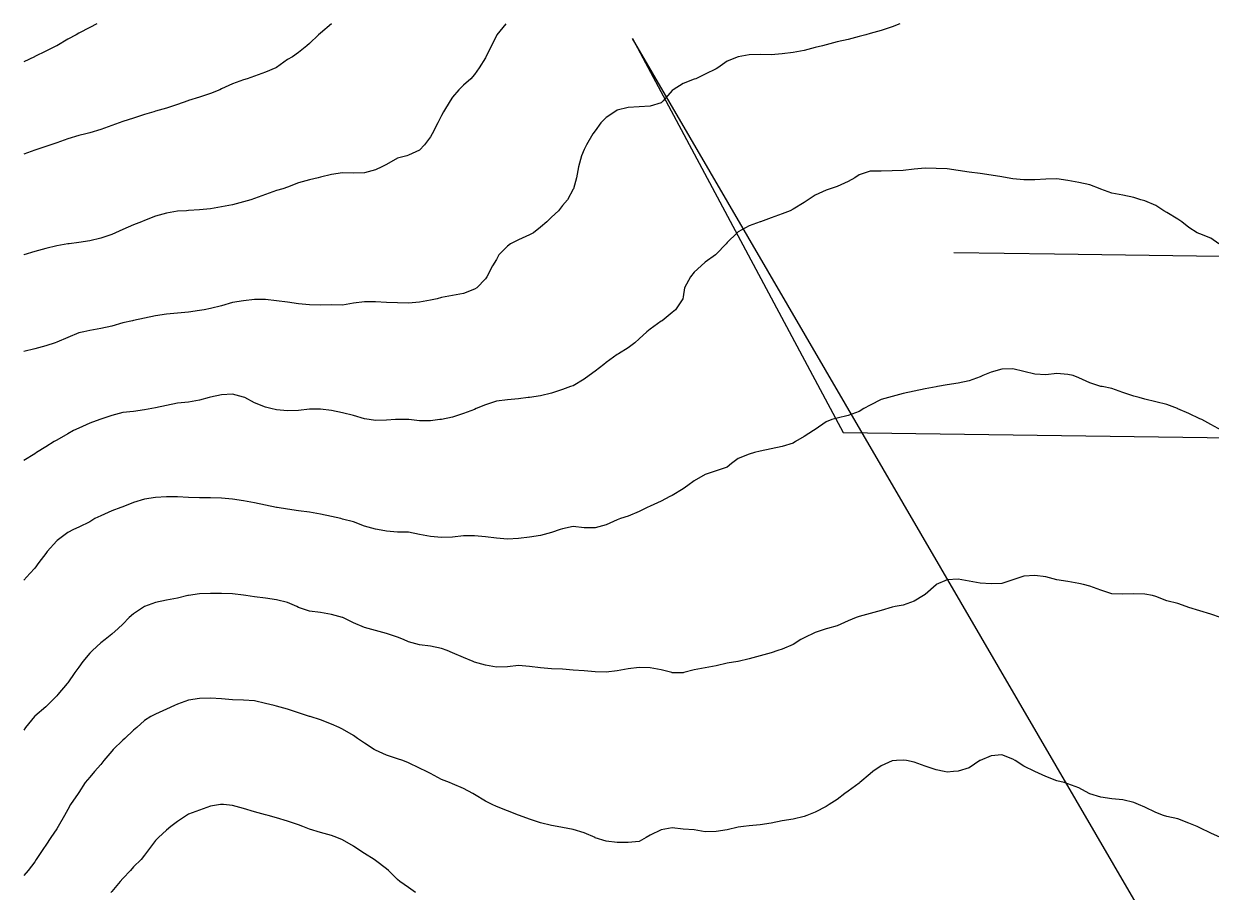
# Model space of a CAD drawing. Extents: x -280806 to 176394, y -263086 to 194114.
# Drawn here: x -280806 to -172484, y 114932 to 194114 of the extents above; entities that cross this region are included whole.
import ezdxf

# ---------------------------------------------------------------- set-up
doc = ezdxf.new("R2010")
doc.units = 0

msp = doc.modelspace()

# ---------------------------------------------------------------- linework, layer by layer
at = {"layer": 'CONTOURS'}
for points in [[(-274149.4034, 194114.1965, 460248), (-274790.3674, 193776.8134, 460248), (-275793.007, 193244.6326, 460248), (-276013.1945, 193111.5569, 460248), (-276795.6161, 192710.5925, 460248), (-277798.2557, 192114.3122, 460248), (-277807.3692, 192108.9478, 460248), (-278800.8953, 191609.7768, 460248), (-279803.5349, 191118.2868, 460248), (-279825.1757, 191106.3082, 460248), (-280806.144, 190632.9538, 460248)], [(-252731.9609, 194114.1965, 463296), (-252732.479, 194113.7088, 463296), (-253735.0882, 193263.2254, 463296), (-253927.4779, 193111.5569, 463296), (-254737.7278, 192327.5198, 463296), (-254988.2734, 192108.9478, 463296), (-255740.3674, 191503.9198, 463296), (-256302.9672, 191106.3082, 463296), (-256743.007, 190843.2048, 463296), (-257745.6161, 190139.0558, 463296), (-257817.0917, 190103.6686, 463296), (-258748.2557, 189695.6328, 463296), (-259750.8953, 189335.664, 463296), (-260431.2089, 189101.029, 463296), (-260753.5349, 188990.4475, 463296), (-261756.144, 188634.4411, 463296), (-262758.7836, 188173.8578, 463296), (-262932.8549, 188098.4198, 463296), (-263761.4232, 187761.5549, 463296), (-264764.0628, 187435.2665, 463296), (-265766.6719, 187121.3225, 463296), (-265835.953, 187095.7802, 463296), (-266769.3115, 186767.0534, 463296), (-267771.9511, 186429.6398, 463296), (-268774.5602, 186146.5416, 463296), (-268948.6315, 186093.1406, 463296), (-269777.1998, 185838.2974, 463296), (-270779.8394, 185519.1718, 463296), (-271782.479, 185193.0358, 463296), (-272090.0527, 185090.501, 463296), (-272785.0882, 184845.4114, 463296), (-273787.7278, 184482.0288, 463296), (-274790.3674, 184182.258, 463296), (-275137.3212, 184087.8919, 463296), (-275793.007, 183920.2214, 463296), (-276795.6161, 183611.6419, 463296), (-277798.2557, 183261.9754, 463296), (-278336.8373, 183085.2523, 463296), (-278800.8953, 182922.1538, 463296), (-279803.5349, 182578.2785, 463296), (-280806.144, 182211.9698, 463296)], [(-236820.8522, 194114.1965, 466344), (-237648.5671, 193111.5569, 466344), (-237693.007, 193048.4938, 466344), (-238145.4521, 192108.9478, 466344), (-238645.8118, 191106.3082, 466344), (-238695.6161, 191014.4719, 466344), (-239278.8204, 190103.6686, 466344), (-239698.2557, 189501.6276, 466344), (-240036.5227, 189101.029, 466344), (-240700.8953, 188515.2948, 466344), (-241122.0374, 188098.4198, 466344), (-241703.5349, 187433.712, 466344), (-241920.2172, 187095.7802, 466344), (-242502.5071, 186093.1406, 466344), (-242706.144, 185764.0176, 466344), (-243048.282, 185090.501, 466344), (-243547.5749, 184087.8919, 466344), (-243708.7836, 183800.3741, 466344), (-244253.065, 183085.2523, 466344), (-244711.4232, 182604.095, 466344), (-245714.0628, 182119.4021, 466344), (-245867.3467, 182082.6127, 466344), (-246716.6719, 181849.8979, 466344), (-247719.3115, 181280.623, 466344), (-248146.5497, 181080.0036, 466344), (-248721.9511, 180785.2315, 466344), (-249724.5602, 180533.8934, 466344), (-250727.1998, 180483.51, 466344), (-251729.8394, 180518.501, 466344), (-252732.479, 180375.3974, 466344), (-253735.0882, 180138.5678, 466344), (-253958.7809, 180077.364, 466344), (-254737.7278, 179893.783, 466344), (-255740.3674, 179597.0602, 466344), (-256743.007, 179229.7152, 466344), (-257159.059, 179074.7244, 466344), (-257745.6161, 178906.0786, 466344), (-258748.2557, 178532.3633, 466344), (-259750.8953, 178175.7778, 466344), (-260103.427, 178072.0848, 466344), (-260753.5349, 177877.5614, 466344), (-261756.144, 177595.4081, 466344), (-262758.7836, 177409.2667, 466344), (-263761.4232, 177246.3511, 466344), (-264764.0628, 177137.3546, 466344), (-265766.6719, 177078.1625, 466344), (-265945.559, 177069.4757, 466344), (-266769.3115, 177030.9185, 466344), (-267771.9511, 176846.7278, 466344), (-268774.5602, 176560.0634, 466344), (-269777.1998, 176189.1828, 466344), (-270074.0446, 176066.8361, 466344), (-270779.8394, 175780.2631, 466344), (-271782.479, 175356.5606, 466344), (-272425.8814, 175064.1965, 466344), (-272785.0882, 174899.9093, 466344), (-273787.7278, 174557.8322, 466344), (-274790.3674, 174324.0202, 466344), (-275793.007, 174156.2887, 466344), (-276667.4782, 174061.5569, 466344), (-276795.6161, 174047.3837, 466344), (-277798.2557, 173859.8402, 466344), (-278800.8953, 173637.8849, 466344), (-279803.5349, 173362.0714, 466344), (-280789.1666, 173058.9478, 466344), (-280806.144, 173054.6501, 466344)], [(-200878.0742, 194114.1965, 469392), (-201598.2557, 193831.0068, 469392), (-202600.8953, 193489.9661, 469392), (-203603.5349, 193225.7654, 469392), (-204002.0609, 193111.5569, 469392), (-204606.144, 192942.5758, 469392), (-205608.7836, 192678.5275, 469392), (-206611.4232, 192455.8102, 469392), (-207614.0628, 192206.2704, 469392), (-207948.7942, 192108.9478, 469392), (-208616.6719, 191945.0568, 469392), (-209619.3115, 191688.8114, 469392), (-210621.9511, 191485.3879, 469392), (-211624.5602, 191359.5055, 469392), (-212627.1998, 191274.3139, 469392), (-213629.8394, 191304.1843, 469392), (-214632.479, 191278.0325, 469392), (-215635.0882, 191106.9482, 469392), (-215637.0389, 191106.3082, 469392), (-216637.7278, 190714.8535, 469392), (-217506.0115, 190103.6686, 469392), (-217640.3674, 189996.2875, 469392), (-218643.007, 189513.8501, 469392), (-219505.2862, 189101.029, 469392), (-219645.6161, 189053.0839, 469392), (-220648.2557, 188670.4685, 469392), (-221582.0714, 188098.4198, 469392), (-221650.8953, 188040.965, 469392), (-222493.1796, 187095.7802, 469392), (-222653.5349, 186911.9858, 469392), (-223656.144, 186594.4452, 469392), (-224658.7836, 186539.1545, 469392), (-225661.4232, 186469.5077, 469392), (-226664.0628, 186224.2961, 469392), (-226890.6816, 186093.1406, 469392), (-227666.6719, 185558.6129, 469392), (-228176.5109, 185090.501, 469392), (-228669.3115, 184357.2132, 469392), (-228904.8, 184087.8919, 469392), (-229486.8461, 183085.2523, 469392), (-229671.9511, 182662.9519, 469392), (-229938.6816, 182082.6127, 469392), (-230212.1786, 181080.0036, 469392), (-230397.9542, 180077.364, 469392), (-230655.7236, 179074.7244, 469392), (-230674.5602, 179033.8507, 469392), (-231202.0776, 178072.0848, 469392), (-231677.1998, 177530.3942, 469392), (-232035.2789, 177069.4757, 469392), (-232679.8394, 176470.879, 469392), (-233098.4822, 176066.8361, 469392), (-233682.479, 175561.8739, 469392), (-234300.2782, 175064.1965, 469392), (-234685.0882, 174855.5304, 469392), (-235687.7278, 174406.6819, 469392), (-236405.8975, 174061.5569, 469392), (-236690.3674, 173848.2274, 469392), (-237458.3719, 173058.9478, 469392), (-237693.007, 172613.1168, 469392), (-238041.241, 172056.3082, 469392), (-238569.307, 171053.6686, 469392), (-238695.6161, 170872.6478, 469392), (-239490.2602, 170051.029, 469392), (-239698.2557, 169914.4786, 469392), (-240700.8953, 169530.9792, 469392), (-241703.5349, 169343.131, 469392), (-242706.144, 169152.2347, 469392), (-243085.0104, 169048.4198, 469392), (-243708.7836, 168908.6995, 469392), (-244711.4232, 168733.1042, 469392), (-245714.0628, 168649.0099, 469392), (-246716.6719, 168657.6358, 469392), (-247719.3115, 168702.7766, 469392), (-248721.9511, 168757.031, 469392), (-249724.5602, 168757.0615, 469392), (-250727.1998, 168637.8847, 469392), (-251729.8394, 168468.6902, 469392), (-252732.479, 168477.9562, 469392), (-253735.0882, 168469.2998, 469392), (-254737.7278, 168490.1482, 469392), (-255740.3674, 168574.7911, 469392), (-256743.007, 168742.6445, 469392), (-257745.6161, 168852.9211, 469392), (-258748.2557, 168985.3872, 469392), (-259750.8953, 168988.679, 469392), (-260753.5349, 168856.2434, 469392), (-261756.144, 168685.3116, 469392), (-262758.7836, 168401.0246, 469392), (-263761.4232, 168161.6957, 469392), (-264349.2605, 168045.7802, 469392), (-264764.0628, 167959.0342, 469392), (-265766.6719, 167809.8955, 469392), (-266769.3115, 167719.0346, 469392), (-267771.9511, 167643.749, 469392), (-268774.5602, 167471.1103, 469392), (-269777.1998, 167278.1414, 469392), (-270779.8394, 167067.0979, 469392), (-270887.3119, 167043.1406, 469392), (-271782.479, 166843.2833, 469392), (-272785.0882, 166550.2486, 469392), (-273787.7278, 166328.9638, 469392), (-274790.3674, 166149.3451, 469392), (-275330.6863, 166040.501, 469392), (-275793.007, 165936.7776, 469392), (-276795.6161, 165510.7282, 469392), (-277798.2557, 165079.3752, 469392), (-277926.7289, 165037.8919, 469392), (-278800.8953, 164747.9662, 469392), (-279803.5349, 164484.0703, 469392), (-280806.144, 164231.8788, 469392)], [(-171797.5634, 174061.5569, 472440), (-172521.9511, 174572.1274, 472440), (-173524.5602, 174949.805, 472440), (-173762.9443, 175064.1965, 472440), (-174527.1998, 175550.322, 472440), (-175152.7714, 176066.8361, 472440), (-175529.8394, 176298.4841, 472440), (-176532.479, 176906.9563, 472440), (-176799.9715, 177069.4757, 472440), (-177535.0882, 177556.607, 472440), (-178537.7278, 177964.2161, 472440), (-178912.4794, 178072.0848, 472440), (-179540.3674, 178284.1646, 472440), (-180543.007, 178481.8884, 472440), (-181545.6161, 178675.5583, 472440), (-182548.2557, 179046.4694, 472440), (-182620.859, 179074.7244, 472440), (-183550.8953, 179425.1834, 472440), (-184553.5349, 179633.118, 472440), (-185556.144, 179826.4222, 472440), (-186558.7836, 179986.7165, 472440), (-187561.4232, 179954.1029, 472440), (-188564.0628, 179893.9049, 472440), (-189566.6719, 179869.7647, 472440), (-190569.3115, 179965.0757, 472440), (-191103.4735, 180077.364, 472440), (-191571.9511, 180160.4525, 472440), (-192574.5602, 180315.7481, 472440), (-193577.1998, 180469.032, 472440), (-194579.8394, 180578.1504, 472440), (-195582.479, 180724.6068, 472440), (-196585.0882, 180887.8577, 472440), (-197587.7278, 180927.6646, 472440), (-198590.3674, 180937.2353, 472440), (-199593.007, 180846.0391, 472440), (-200595.6161, 180747.4668, 472440), (-201598.2557, 180693.6391, 472440), (-202600.8953, 180669.9257, 472440), (-203603.5349, 180667.6397, 472440), (-204606.144, 180327.7877, 472440), (-204989.6129, 180077.364, 472440), (-205608.7836, 179747.6923, 472440), (-206611.4232, 179263.0908, 472440), (-207248.3638, 179074.7244, 472440), (-207614.0628, 178946.0988, 472440), (-208616.6719, 178495.6044, 472440), (-209263.5794, 178072.0848, 472440), (-209619.3115, 177830.226, 472440), (-210621.9511, 177196.0896, 472440), (-210906.2381, 177069.4757, 472440), (-211624.5602, 176786.5603, 472440), (-212627.1998, 176410.7724, 472440), (-213593.3244, 176066.8361, 472440), (-213629.8394, 176055.1927, 472440), (-214632.479, 175693.3342, 472440), (-215635.0882, 175132.9898, 472440), (-215722.4438, 175064.1965, 472440), (-216637.7278, 174161.4094, 472440), (-216733.8312, 174061.5569, 472440), (-217640.3674, 173115.4882, 472440), (-217712.7574, 173058.9478, 472440), (-218643.007, 172369.3987, 472440), (-219012.2417, 172056.3082, 472440), (-219645.6161, 171468.7757, 472440), (-219992.509, 171053.6686, 472440), (-220520.7883, 170051.029, 472440), (-220648.2557, 169215.2978, 472440), (-220675.3829, 169048.4198, 472440), (-221345.9734, 168045.7802, 472440), (-221650.8953, 167793.0401, 472440), (-222574.4088, 167043.1406, 472440), (-222653.5349, 166988.2462, 472440), (-223656.144, 166271.0518, 472440), (-223966.6438, 166040.501, 472440), (-224658.7836, 165383.1389, 472440), (-225052.4633, 165037.8919, 472440), (-225661.4232, 164574.1082, 472440), (-226549.0922, 164035.2523, 472440), (-226664.0628, 163965.8494, 472440), (-227666.6719, 163232.1958, 472440), (-227906.7019, 163032.6127, 472440), (-228669.3115, 162437.064, 472440), (-229225.9678, 162030.0036, 472440), (-229671.9511, 161699.0518, 472440), (-230674.5602, 161110.8487, 472440), (-230932.1467, 161027.364, 472440), (-231677.1998, 160780.0188, 472440), (-232679.8394, 160446.2933, 472440), (-233682.479, 160200.2892, 472440), (-234685.0882, 160040.4521, 472440), (-234797.4679, 160024.7244, 472440), (-235687.7278, 159918.0139, 472440), (-236690.3674, 159819.8378, 472440), (-237693.007, 159694.5041, 472440), (-238695.6161, 159371.2637, 472440), (-239537.5042, 159022.0848, 472440), (-239698.2557, 158950.4873, 472440), (-240700.8953, 158572.2914, 472440), (-241703.5349, 158246.7346, 472440), (-242706.144, 158042.0309, 472440), (-242848.5161, 158019.4757, 472440), (-243708.7836, 157913.6796, 472440), (-244711.4232, 157903.1945, 472440), (-245668.9829, 158019.4757, 472440), (-245714.0628, 158025.2364, 472440), (-246716.6719, 158033.8013, 472440), (-246901.5941, 158019.4757, 472440), (-247719.3115, 157958.9424, 472440), (-248721.9511, 157948.9754, 472440), (-249309.0569, 158019.4757, 472440), (-249724.5602, 158081.3501, 472440), (-250727.1998, 158387.7655, 472440), (-251729.8394, 158641.2372, 472440), (-252732.479, 158839.1438, 472440), (-253735.0882, 158966.7026, 472440), (-254737.7278, 158968.4095, 472440), (-255740.3674, 158853.8657, 472440), (-256743.007, 158825.184, 472440), (-257745.6161, 158917.2336, 472440), (-258259.6003, 159022.0848, 472440), (-258748.2557, 159148.3025, 472440), (-259750.8953, 159559.3558, 472440), (-260645.5442, 160024.7244, 472440), (-260753.5349, 160079.3446, 472440), (-261756.144, 160340.4667, 472440), (-262758.7836, 160292.9789, 472440), (-263761.4232, 160066.2077, 472440), (-263897.2421, 160024.7244, 472440), (-264764.0628, 159801.1231, 472440), (-265766.6719, 159621.7788, 472440), (-266769.3115, 159508.8199, 472440), (-267771.9511, 159311.0657, 472440), (-268774.5602, 159088.1045, 472440), (-269118.0089, 159022.0848, 472440), (-269777.1998, 158901.7802, 472440), (-270779.8394, 158764.4374, 472440), (-271782.479, 158685.4942, 472440), (-272785.0882, 158398.9822, 472440), (-273787.7278, 158050.5958, 472440), (-273866.8538, 158019.4757, 472440), (-274790.3674, 157688.9201, 472440), (-275793.007, 157245.9238, 472440), (-276253.255, 157016.8361, 472440), (-276795.6161, 156740.5654, 472440), (-277798.2557, 156146.7235, 472440), (-278023.5638, 156014.1965, 472440), (-278800.8953, 155529.534, 472440), (-279657.4138, 155011.5569, 472440), (-279803.5349, 154910.1194, 472440), (-280806.144, 154287.1082, 472440)], [(-171519.3115, 157031.9846, 475488), (-172521.9511, 157591.2622, 475488), (-173356.3106, 158019.4757, 475488), (-173524.5602, 158099.5162, 475488), (-174527.1998, 158574.0898, 475488), (-175529.8394, 159007.0886, 475488), (-175571.7799, 159022.0848, 475488), (-176532.479, 159401.4694, 475488), (-177535.0882, 159635.7082, 475488), (-178537.7278, 159883.4191, 475488), (-179056.9241, 160024.7244, 475488), (-179540.3674, 160159.9337, 475488), (-180543.007, 160493.903, 475488), (-181545.6161, 160864.5398, 475488), (-182422.6171, 161027.364, 475488), (-182548.2557, 161057.0515, 475488), (-183550.8953, 161386.3574, 475488), (-184553.5349, 161841.7286, 475488), (-185093.7929, 162030.0036, 475488), (-185556.144, 162147.0163, 475488), (-186558.7836, 162224.527, 475488), (-187561.4232, 162101.3573, 475488), (-188564.0628, 162159.0864, 475488), (-189566.6719, 162402.3778, 475488), (-190569.3115, 162661.793, 475488), (-191571.9511, 162632.1055, 475488), (-192574.5602, 162355.7738, 475488), (-193329.6108, 162030.0036, 475488), (-193577.1998, 161914.7587, 475488), (-194579.8394, 161550.4618, 475488), (-195582.479, 161341.1861, 475488), (-196585.0882, 161208.659, 475488), (-197447.6112, 161027.364, 475488), (-197587.7278, 161002.0656, 475488), (-198590.3674, 160823.6662, 475488), (-199593.007, 160624.5098, 475488), (-200595.6161, 160391.8255, 475488), (-201598.2557, 160115.6767, 475488), (-201926.7082, 160024.7244, 475488), (-202600.8953, 159864.2167, 475488), (-203603.5349, 159348.4342, 475488), (-204160.8312, 159022.0848, 475488), (-204606.144, 158776.7513, 475488), (-205608.7836, 158403.4932, 475488), (-206611.4232, 158164.1642, 475488), (-207085.6006, 158019.4757, 475488), (-207614.0628, 157811.8459, 475488), (-208616.6719, 157126.686, 475488), (-208763.7074, 157016.8361, 475488), (-209619.3115, 156470.8478, 475488), (-210399.7519, 156014.1965, 475488), (-210621.9511, 155874.5066, 475488), (-211624.5602, 155573.6081, 475488), (-212627.1998, 155357.1391, 475488), (-213629.8394, 155156.4588, 475488), (-214141.3853, 155011.5569, 475488), (-214632.479, 154885.5526, 475488), (-215635.0882, 154492.4215, 475488), (-216244.6272, 154008.9478, 475488), (-216637.7278, 153697.4726, 475488), (-217640.3674, 153349.452, 475488), (-218643.007, 153017.0981, 475488), (-218662.5446, 153006.3082, 475488), (-219645.6161, 152442.5196, 475488), (-220227.7231, 152003.6686, 475488), (-220648.2557, 151717.187, 475488), (-221650.8953, 151118.0722, 475488), (-221858.7994, 151001.029, 475488), (-222653.5349, 150588.9394, 475488), (-223656.144, 150128.6304, 475488), (-223926.7759, 149998.4198, 475488), (-224658.7836, 149648.2961, 475488), (-225661.4232, 149223.0086, 475488), (-226358.8056, 148995.7802, 475488), (-226664.0628, 148898.7929, 475488), (-227666.6719, 148417.727, 475488), (-228669.3115, 148161.9694, 475488), (-229671.9511, 148150.9661, 475488), (-230674.5602, 148285.261, 475488), (-231677.1998, 148056.8134, 475488), (-231885.8964, 147993.1406, 475488), (-232679.8394, 147721.7467, 475488), (-233682.479, 147459.7711, 475488), (-234685.0882, 147309.1999, 475488), (-235687.7278, 147193.254, 475488), (-236690.3674, 147125.8018, 475488), (-237693.007, 147218.1257, 475488), (-238695.6161, 147341.1125, 475488), (-239698.2557, 147423.9266, 475488), (-240700.8953, 147414.3254, 475488), (-241703.5349, 147290.79, 475488), (-242706.144, 147270.2465, 475488), (-243708.7836, 147364.3078, 475488), (-244711.4232, 147549.2299, 475488), (-245714.0628, 147753.7507, 475488), (-246716.6719, 147757.2254, 475488), (-247719.3115, 147858.3886, 475488), (-248535.7793, 147993.1406, 475488), (-248721.9511, 148025.0837, 475488), (-249724.5602, 148314.7351, 475488), (-250727.1998, 148695.095, 475488), (-251729.8394, 148957.1316, 475488), (-251896.565, 148995.7802, 475488), (-252732.479, 149202.9833, 475488), (-253735.0882, 149407.3212, 475488), (-254737.7278, 149580.2952, 475488), (-255740.3674, 149719.8022, 475488), (-256743.007, 149867.2034, 475488), (-257677.0056, 149998.4198, 475488), (-257745.6161, 150008.5697, 475488), (-258748.2557, 150209.7377, 475488), (-259750.8953, 150433.8571, 475488), (-260753.5349, 150604.4232, 475488), (-261756.144, 150777.8544, 475488), (-262758.7836, 150858.2606, 475488), (-263761.4232, 150888.192, 475488), (-264764.0628, 150897.0312, 475488), (-265766.6719, 150911.1434, 475488), (-266769.3115, 150985.667, 475488), (-267771.9511, 150987.8921, 475488), (-268774.5602, 150929.279, 475488), (-269777.1998, 150762.5534, 475488), (-270779.8394, 150477.8398, 475488), (-271782.479, 150058.9531, 475488), (-271942.499, 149998.4198, 475488), (-272785.0882, 149697.2774, 475488), (-273787.7278, 149261.2306, 475488), (-274331.2471, 148995.7802, 475488), (-274790.3674, 148712.8039, 475488), (-275793.007, 148221.6797, 475488), (-276261.6979, 147993.1406, 475488), (-276795.6161, 147730.464, 475488), (-277765.3068, 146990.501, 475488), (-277798.2557, 146961.3622, 475488), (-278674.4033, 145987.8919, 475488), (-278800.8953, 145826.6527, 475488), (-279416.3779, 144985.2523, 475488), (-279803.5349, 144472.3044, 475488), (-280256.1629, 143982.6127, 475488), (-280806.144, 143372.525, 475488)], [(-171647.8152, 139972.0848, 478536), (-172521.9511, 140288.071, 478536), (-173524.5602, 140579.6731, 478536), (-174527.1998, 140892.6722, 478536), (-174785.5483, 140974.7244, 478536), (-175529.8394, 141259.56, 478536), (-176532.479, 141487.8857, 478536), (-177535.0882, 141888.3319, 478536), (-177834.0665, 141977.364, 478536), (-178537.7278, 142102.8806, 478536), (-179540.3674, 142144.0591, 478536), (-180543.007, 142096.175, 478536), (-181545.6161, 142127.6304, 478536), (-182548.2557, 142470.1646, 478536), (-183550.8953, 142825.7748, 478536), (-184135.1054, 142980.0036, 478536), (-184553.5349, 143092.9015, 478536), (-185556.144, 143272.825, 478536), (-186558.7836, 143405.0167, 478536), (-187561.4232, 143678.3614, 478536), (-188564.0628, 143822.0441, 478536), (-189566.6719, 143738.2546, 478536), (-190569.3115, 143406.4188, 478536), (-191571.9511, 143067.9994, 478536), (-192574.5602, 143042.9143, 478536), (-193577.1998, 143111.1286, 478536), (-194579.8394, 143281.847, 478536), (-195582.479, 143481.2777, 478536), (-196585.0882, 143426.9318, 478536), (-197573.7984, 142980.0036, 478536), (-197587.7278, 142970.3719, 478536), (-198590.3674, 142083.7087, 478536), (-198731.4898, 141977.364, 478536), (-199593.007, 141469.0186, 478536), (-200595.6161, 141098.9304, 478536), (-201311.1646, 140974.7244, 478536), (-201598.2557, 140926.6879, 478536), (-202600.8953, 140630.1785, 478536), (-203603.5349, 140349.7625, 478536), (-204606.144, 140072.6383, 478536), (-204880.7993, 139972.0848, 478536), (-205608.7836, 139686.4262, 478536), (-206611.4232, 139227.9461, 478536), (-207494.3983, 138969.4757, 478536), (-207614.0628, 138935.521, 478536), (-208616.6719, 138612.311, 478536), (-209619.3115, 138136.2439, 478536), (-209908.7496, 137966.8361, 478536), (-210621.9511, 137524.8151, 478536), (-211624.5602, 137082.0931, 478536), (-212005.2554, 136964.1965, 478536), (-212627.1998, 136772.843, 478536), (-213629.8394, 136493.6462, 478536), (-214632.479, 136223.441, 478536), (-215635.0882, 135968.7806, 478536), (-215680.8996, 135961.5569, 478536), (-216637.7278, 135809.736, 478536), (-217640.3674, 135565.4693, 478536), (-218643.007, 135376.8895, 478536), (-219645.6161, 135207.8779, 478536), (-220607.3515, 134958.9478, 478536), (-220648.2557, 134949.1027, 478536), (-221650.8953, 134948.615, 478536), (-221688.2942, 134958.9478, 478536), (-222653.5349, 135216.4123, 478536), (-223656.144, 135391.7028, 478536), (-224658.7836, 135415.2334, 478536), (-225661.4232, 135309.3763, 478536), (-226664.0628, 135116.6208, 478536), (-227666.6719, 135002.5951, 478536), (-228669.3115, 135015.671, 478536), (-229671.9511, 135126.8926, 478536), (-230674.5602, 135191.5711, 478536), (-231677.1998, 135272.6174, 478536), (-232679.8394, 135314.9542, 478536), (-233682.479, 135402.767, 478536), (-234685.0882, 135527.3693, 478536), (-235687.7278, 135611.4026, 478536), (-236690.3674, 135471.2861, 478536), (-237693.007, 135460.1914, 478536), (-238695.6161, 135622.223, 478536), (-239698.2557, 135920.988, 478536), (-239819.3527, 135961.5569, 478536), (-240700.8953, 136334.6321, 478536), (-241703.5349, 136759.8586, 478536), (-242183.9302, 136964.1965, 478536), (-242706.144, 137167.8334, 478536), (-243708.7836, 137364.7646, 478536), (-244711.4232, 137475.9252, 478536), (-245714.0628, 137767.0092, 478536), (-246177.5722, 137966.8361, 478536), (-246716.6719, 138176.5994, 478536), (-247719.3115, 138508.8314, 478536), (-248721.9511, 138801.287, 478536), (-249381.0811, 138969.4757, 478536), (-249724.5602, 139080.6972, 478536), (-250727.1998, 139482.1798, 478536), (-251685.8568, 139972.0848, 478536), (-251729.8394, 139991.8358, 478536), (-252732.479, 140265.5462, 478536), (-253735.0882, 140423.8289, 478536), (-254737.7278, 140572.4494, 478536), (-255740.3674, 140897.4271, 478536), (-255905.1422, 140974.7244, 478536), (-256743.007, 141358.2847, 478536), (-257745.6161, 141589.8108, 478536), (-258748.2557, 141737.5778, 478536), (-259750.8953, 141875.9266, 478536), (-260535.1152, 141977.364, 478536), (-260753.5349, 142005.7714, 478536), (-261756.144, 142124.8262, 478536), (-262758.7836, 142183.3783, 478536), (-263761.4232, 142179.8122, 478536), (-264764.0628, 142125.4054, 478536), (-265766.6719, 142000.8031, 478536), (-265853.6314, 141977.364, 478536), (-266769.3115, 141734.5298, 478536), (-267771.9511, 141551.9242, 478536), (-268774.5602, 141338.747, 478536), (-269777.1998, 140980.4851, 478536), (-269786.3743, 140974.7244, 478536), (-270779.8394, 140324.7689, 478536), (-271185.132, 139972.0848, 478536), (-271782.479, 139358.309, 478536), (-272190.6977, 138969.4757, 478536), (-272785.0882, 138468.7198, 478536), (-273373.3217, 137966.8361, 478536), (-273787.7278, 137669.5646, 478536), (-274545.2472, 136964.1965, 478536), (-274790.3674, 136714.169, 478536), (-275408.0141, 135961.5569, 478536), (-275793.007, 135438.7639, 478536), (-276151.6651, 134958.9478, 478536), (-276795.6161, 134014.7078, 478536), (-276839.7816, 133956.3082, 478536), (-277702.0608, 132953.6686, 478536), (-277798.2557, 132832.6934, 478536), (-278670.6542, 131951.029, 478536), (-278800.8953, 131830.7244, 478536), (-279803.5349, 130988.1962, 478536), (-279840.5681, 130948.4198, 478536), (-280645.1486, 129945.7802, 478536), (-280806.144, 129721.7522, 478536)], [(-171632.0266, 119919.4757, 481584), (-172521.9511, 120329.706, 481584), (-173524.5602, 120818.5138, 481584), (-173766.7238, 120922.0848, 481584), (-174527.1998, 121240.0217, 481584), (-175529.8394, 121611.4205, 481584), (-176532.479, 121824.9634, 481584), (-176852.9153, 121924.7244, 481584), (-177535.0882, 122213.9491, 481584), (-178537.7278, 122699.4346, 481584), (-179107.277, 122927.364, 481584), (-179540.3674, 123116.0047, 481584), (-180543.007, 123352.0723, 481584), (-181545.6161, 123445.4021, 481584), (-182548.2557, 123607.3728, 481584), (-183550.8953, 123901.7182, 481584), (-183620.8469, 123930.0036, 481584), (-184553.5349, 124440.1169, 481584), (-185556.144, 124827.2129, 481584), (-185900.5985, 124932.6127, 481584), (-186558.7836, 125087.2682, 481584), (-187561.4232, 125479.6982, 481584), (-188564.0628, 125929.4306, 481584), (-188577.9617, 125935.2523, 481584), (-189566.6719, 126415.6781, 481584), (-190379.5126, 126937.8919, 481584), (-190569.3115, 127079.4715, 481584), (-191571.9511, 127470.2556, 481584), (-192574.5602, 127373.2987, 481584), (-193577.1998, 126942.281, 481584), (-193585.277, 126937.8919, 481584), (-194579.8394, 126277.0855, 481584), (-195582.479, 125975.6688, 481584), (-196009.1076, 125935.2523, 481584), (-196585.0882, 125887.6426, 481584), (-196841.5164, 125935.2523, 481584), (-197587.7278, 126081.5563, 481584), (-198590.3674, 126439.2086, 481584), (-199593.007, 126777.5671, 481584), (-200289.2616, 126937.8919, 481584), (-200595.6161, 126983.6424, 481584), (-201206.5877, 126937.8919, 481584), (-201598.2557, 126900.9806, 481584), (-202600.8953, 126446.3714, 481584), (-203364.3583, 125935.2523, 481584), (-203603.5349, 125723.2944, 481584), (-204535.0037, 124932.6127, 481584), (-204606.144, 124875.7675, 481584), (-205608.7836, 124133.4271, 481584), (-205921.356, 123930.0036, 481584), (-206611.4232, 123381.1807, 481584), (-207329.8368, 122927.364, 481584), (-207614.0628, 122741.8627, 481584), (-208616.6719, 122241.7164, 481584), (-209365.0169, 121924.7244, 481584), (-209619.3115, 121830.3278, 481584), (-210621.9511, 121592.0047, 481584), (-211624.5602, 121433.6916, 481584), (-212627.1998, 121220.9717, 481584), (-213629.8394, 121076.4965, 481584), (-214632.479, 120992.3717, 481584), (-215157.0703, 120922.0848, 481584), (-215635.0882, 120856.9186, 481584), (-216637.7278, 120617.3458, 481584), (-217640.3674, 120457.661, 481584), (-218643.007, 120448.6694, 481584), (-219645.6161, 120613.3834, 481584), (-220648.2557, 120693.18, 481584), (-221650.8953, 120809.1564, 481584), (-222653.5349, 120632.9515, 481584), (-223656.144, 120149.874, 481584), (-224040.3139, 119919.4757, 481584), (-224658.7836, 119556.337, 481584), (-225661.4232, 119465.4151, 481584), (-226664.0628, 119462.611, 481584), (-227666.6719, 119592.3034, 481584), (-228669.3115, 119906.7655, 481584), (-228696.2558, 119919.4757, 481584), (-229671.9511, 120340.0082, 481584), (-230674.5602, 120642.8575, 481584), (-231677.1998, 120835.613, 481584), (-232147.2929, 120922.0848, 481584), (-232679.8394, 121017.792, 481584), (-233682.479, 121260.87, 481584), (-234685.0882, 121585.7258, 481584), (-235569.9835, 121924.7244, 481584), (-235687.7278, 121969.591, 481584), (-236690.3674, 122367.294, 481584), (-237693.007, 122752.3478, 481584), (-238072.6049, 122927.364, 481584), (-238695.6161, 123229.6951, 481584), (-239698.2557, 123843.349, 481584), (-239842.2737, 123930.0036, 481584), (-240700.8953, 124393.6044, 481584), (-241703.5349, 124824.8964, 481584), (-241974.8069, 124932.6127, 481584), (-242706.144, 125220.4049, 481584), (-243708.7836, 125744.2951, 481584), (-244073.5073, 125935.2523, 481584), (-244711.4232, 126250.1412, 481584), (-245714.0628, 126729.2868, 481584), (-246239.3246, 126937.8919, 481584), (-246716.6719, 127096.266, 481584), (-247719.3115, 127440.8119, 481584), (-248721.9511, 127875.6091, 481584), (-248839.0248, 127940.501, 481584), (-249724.5602, 128520.3526, 481584), (-250346.9923, 128943.1406, 481584), (-250727.1998, 129223.0385, 481584), (-251729.8394, 129798.0132, 481584), (-252036.3463, 129945.7802, 481584), (-252732.479, 130254.3293, 481584), (-253735.0882, 130647.2165, 481584), (-254683.1381, 130948.4198, 481584), (-254737.7278, 130964.2694, 481584), (-255740.3674, 131285.2238, 481584), (-256743.007, 131630.7451, 481584), (-257745.6161, 131895.4639, 481584), (-257973.5455, 131951.029, 481584), (-258748.2557, 132129.337, 481584), (-259750.8953, 132369.0622, 481584), (-260753.5349, 132449.6818, 481584), (-261756.144, 132486.2882, 481584), (-262758.7836, 132559.0745, 481584), (-263761.4232, 132616.4378, 481584), (-264764.0628, 132585.5311, 481584), (-265766.6719, 132456.4178, 481584), (-266769.3115, 132075.4178, 481584), (-267053.0803, 131951.029, 481584), (-267771.9511, 131622.4546, 481584), (-268774.5602, 131166.2299, 481584), (-269207.1324, 130948.4198, 481584), (-269777.1998, 130584.9458, 481584), (-270502.9286, 129945.7802, 481584), (-270779.8394, 129693.3144, 481584), (-271599.2333, 128943.1406, 481584), (-271782.479, 128797.5682, 481584), (-272648.0806, 127940.501, 481584), (-272785.0882, 127792.7035, 481584), (-273486.5549, 126937.8919, 481584), (-273787.7278, 126576.582, 481584), (-274351.7602, 125935.2523, 481584), (-274790.3674, 125420.2927, 481584), (-275203.7066, 124932.6127, 481584), (-275793.007, 124038.4819, 481584), (-275855.7348, 123930.0036, 481584), (-276532.147, 122927.364, 481584), (-276795.6161, 122489.2445, 481584), (-277082.951, 121924.7244, 481584), (-277657.4381, 120922.0848, 481584), (-277798.2557, 120715.278, 481584), (-278338.3308, 119919.4757, 481584), (-278800.8953, 119219.3196, 481584), (-279003.5568, 118916.8361, 481584), (-279661.4066, 117914.1965, 481584), (-279803.5349, 117706.2924, 481584), (-280411.367, 116911.5569, 481584), (-280806.144, 116458.9594, 481584)], [(-245064.1378, 114906.3082, 484632), (-245714.0628, 115351.0114, 484632), (-246507.9144, 115908.9478, 484632), (-246716.6719, 116081.3122, 484632), (-247539.8148, 116911.5569, 484632), (-247719.3115, 117057.739, 484632), (-248721.9511, 117835.9848, 484632), (-248839.9087, 117914.1965, 484632), (-249724.5602, 118465.1834, 484632), (-250431.1476, 118916.8361, 484632), (-250727.1998, 119123.7038, 484632), (-251729.8394, 119714.1319, 484632), (-252232.3937, 119919.4757, 484632), (-252732.479, 120096.4121, 484632), (-253735.0882, 120369.5738, 484632), (-254737.7278, 120681.5062, 484632), (-255363.4517, 120922.0848, 484632), (-255740.3674, 121066.1638, 484632), (-256743.007, 121425.3706, 484632), (-257745.6161, 121725.5986, 484632), (-258518.5279, 121924.7244, 484632), (-258748.2557, 121988.641, 484632), (-259750.8953, 122253.1769, 484632), (-260753.5349, 122551.5456, 484632), (-261756.144, 122854.9435, 484632), (-262573.4957, 122927.364, 484632), (-262758.7836, 122942.0554, 484632), (-262859.1847, 122927.364, 484632), (-263761.4232, 122765.0275, 484632), (-264764.0628, 122411.9167, 484632), (-265766.6719, 122050.7592, 484632), (-265970.4917, 121924.7244, 484632), (-266769.3115, 121381.8451, 484632), (-267380.3136, 120922.0848, 484632), (-267771.9511, 120594.0286, 484632), (-268528.8305, 119919.4757, 484632), (-268774.5602, 119636.1031, 484632), (-269339.507, 118916.8361, 484632), (-269777.1998, 118315.9534, 484632), (-270109.0356, 117914.1965, 484632), (-270779.8394, 117249.0619, 484632), (-271073.7886, 116911.5569, 484632), (-271782.479, 116191.0706, 484632), (-272018.0285, 115908.9478, 484632), (-272785.0882, 115001.741, 484632), (-272851.4126, 114906.3082, 484632)]]:
    msp.add_polyline3d(points, dxfattribs=at)
at = {"layer": 'PARCELS'}
for points in [[(-89179.207, 132225.7757, 0), (-90574.6728, 31942.0646, 0), (-91530.3732, -36749.3398, 0), (-225286.6716, 192768.1387, 0), (-206060.5582, 156857.9743, 0), (-164003.1264, 156276.294, 0), (-89179.207, 132225.7757, 0)], [(-88922.1691, 150572.023, 0), (-156548.1451, 172676.0885, 0), (-186777.5386, 173093.6645, 0), (-195977.4998, 173220.7356, 0)]]:
    msp.add_polyline3d(points, dxfattribs=at)

doc.saveas('drawing.dxf')
